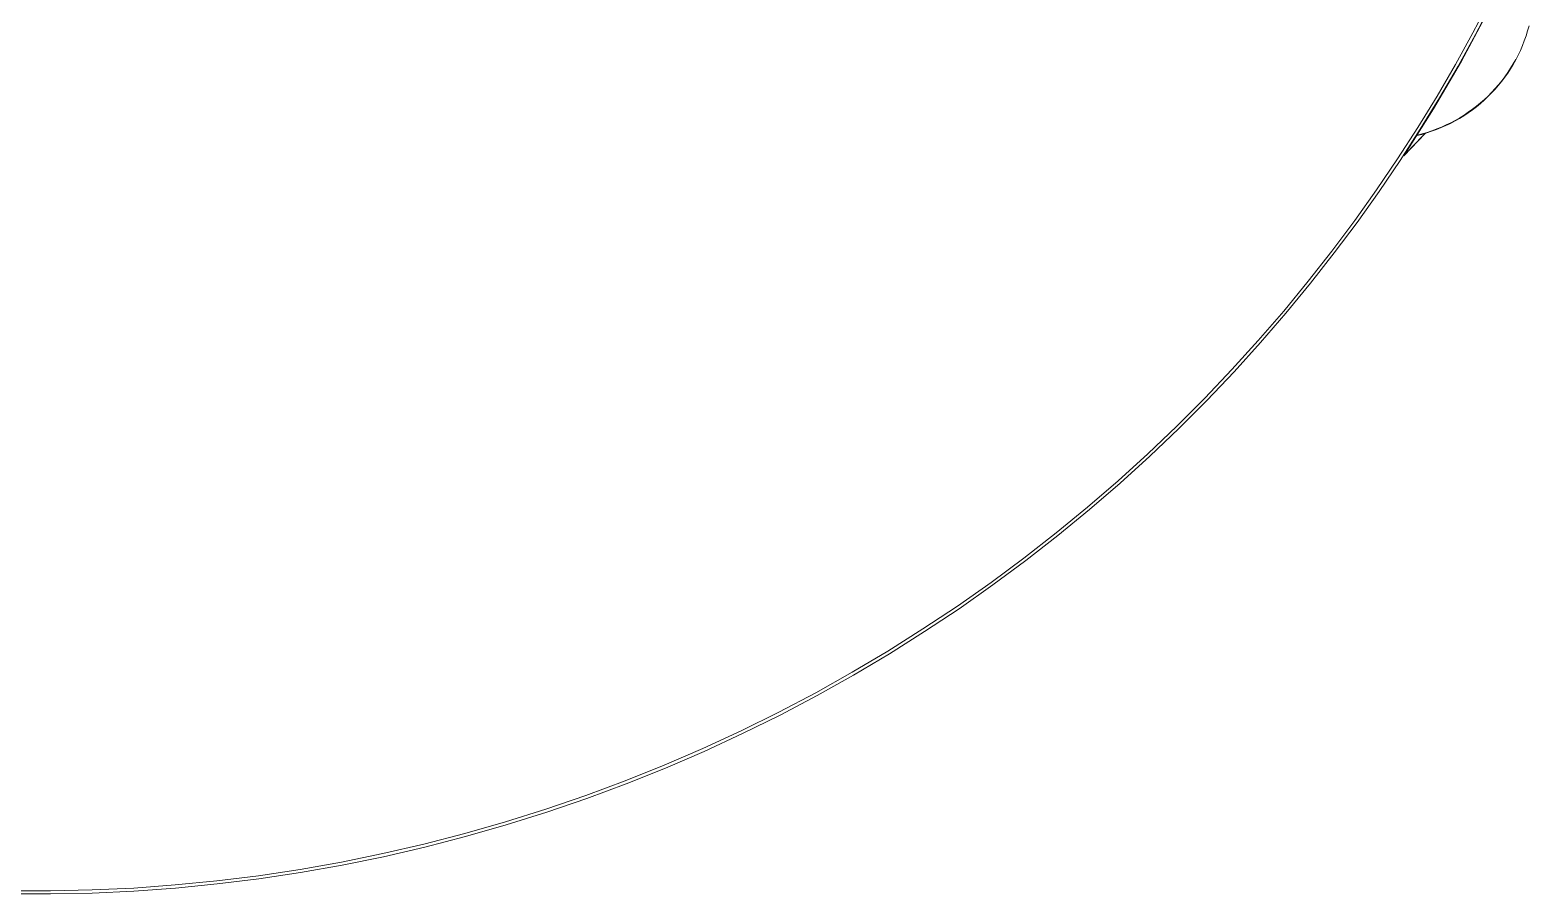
# Model space of a CAD drawing. Header units: millimetres. Extents: x 492 to 7139, y 278 to 5201.
# Drawn here: x 4811 to 5315, y 374 to 664 of the extents above; entities that cross this region are included whole.
import ezdxf

# ---------------------------------------------------------------- set-up
doc = ezdxf.new("R2010")
doc.units = ezdxf.units.MM
doc.layers.add('ZANO_R', color=7, linetype='Continuous', lineweight=0)

msp = doc.modelspace()

# ---------------------------------------------------------------- linework, layer by layer
at = {"layer": 'ZANO_R'}
for p, q in [((5302.19, 673.95), (5296.54, 663.17)), ((5297.42, 662.65), (5303.08, 673.45)), ((5301.49, 670.04), (5292.65, 653.66)), ((5296.54, 663.17), (5290.65, 652.52)), ((5291.52, 651.98), (5297.42, 662.65)), ((5313.83, 660.51), (5314.41, 662.18)), ((5314.41, 662.18), (5314.94, 663.86)), ((5314.94, 663.86), (5315.41, 665.56)), ((5311.73, 655.65), (5312.49, 657.24)), ((5312.49, 657.24), (5313.18, 658.87)), ((5313.18, 658.87), (5313.83, 660.51)), ((5292.65, 653.66), (5283.25, 637.59)), ((5290.65, 652.52), (5284.46, 641.91)), ((5285.32, 641.34), (5291.52, 651.98)), ((5309.19, 651.26), (5308.24, 649.82)), ((5309.18, 651.1), (5308.24, 649.65)), ((5310.07, 652.57), (5309.18, 651.1)), ((5310.08, 652.74), (5309.19, 651.26)), ((5310.92, 654.08), (5310.07, 652.57)), ((5310.92, 654.24), (5310.08, 652.74)), ((5310.92, 654.08), (5311.73, 655.65)), ((5305.14, 645.7), (5304.01, 644.4)), ((5306.2, 646.86), (5305.12, 645.52)), ((5306.22, 647.04), (5305.14, 645.7)), ((5307.24, 648.24), (5306.2, 646.86)), ((5307.25, 648.41), (5306.22, 647.04)), ((5308.24, 649.65), (5307.24, 648.24)), ((5308.24, 649.82), (5307.25, 648.41)), ((5284.46, 641.91), (5277.98, 631.34)), ((5278.83, 630.76), (5285.32, 641.34)), ((5300.38, 640.74), (5299.08, 639.6)), ((5301.6, 641.73), (5300.34, 640.55)), ((5301.63, 641.92), (5300.38, 640.74)), ((5302.81, 642.95), (5301.6, 641.73)), ((5302.84, 643.14), (5301.63, 641.92)), ((5303.99, 644.22), (5302.81, 642.95)), ((5304.01, 644.4), (5302.84, 643.14)), ((5305.12, 645.52), (5303.99, 644.22)), ((5283.25, 637.59), (5273.31, 621.85)), ((5294.94, 636.26), (5293.5, 635.31)), ((5294.99, 636.46), (5293.56, 635.5)), ((5296.34, 637.26), (5294.94, 636.26)), ((5296.39, 637.46), (5294.99, 636.46)), ((5297.71, 638.31), (5296.34, 637.26)), ((5297.76, 638.51), (5296.39, 637.46)), ((5299.04, 639.41), (5297.71, 638.31)), ((5299.08, 639.6), (5297.76, 638.51)), ((5300.34, 640.55), (5299.04, 639.41)), ((5277.98, 631.34), (5271.21, 620.84)), ((5272.05, 620.24), (5278.83, 630.76)), ((5284.27, 630.65), (5282.65, 630.06)), ((5284.36, 630.84), (5282.75, 630.25)), ((5285.87, 631.29), (5284.27, 630.65)), ((5285.96, 631.49), (5284.36, 630.84)), ((5287.45, 631.99), (5285.87, 631.29)), ((5287.53, 632.19), (5285.96, 631.49)), ((5289, 632.74), (5287.45, 631.99)), ((5289.08, 632.94), (5287.53, 632.19)), ((5290.53, 633.55), (5289, 632.74)), ((5290.6, 633.74), (5289.08, 632.94)), ((5292.03, 634.4), (5290.53, 633.55)), ((5292.09, 634.6), (5290.6, 633.74)), ((5293.5, 635.31), (5292.03, 634.4)), ((5293.56, 635.5), (5292.09, 634.6)), ((5280.44, 629.35), (5273.31, 621.85)), ((5274.23, 622.8), (5279.6, 628.45)), ((5279.35, 629.04), (5277.68, 628.62)), ((5279.46, 629.23), (5277.79, 628.8)), ((5281.01, 629.52), (5279.35, 629.04)), ((5281.11, 629.71), (5279.46, 629.23)), ((5279.88, 628.76), (5280.44, 629.35)), ((5282.65, 630.06), (5281.01, 629.52)), ((5282.75, 630.25), (5281.11, 629.71)), ((5271.21, 620.84), (5264.14, 610.41)), ((5273.31, 621.85), (5274.18, 622.75)), ((5264.96, 609.79), (5272.05, 620.24)), ((5264.14, 610.41), (5256.77, 600.06)), ((5257.58, 599.42), (5264.96, 609.79)), ((5256.77, 600.06), (5249.1, 589.8)), ((5249.9, 589.15), (5257.58, 599.42)), ((5249.1, 589.8), (5241.14, 579.66)), ((5241.92, 578.98), (5249.9, 589.15)), ((5241.14, 579.66), (5232.87, 569.62)), ((5233.64, 568.93), (5241.92, 578.98)), ((5232.87, 569.62), (5224.31, 559.72)), ((5225.06, 559.01), (5233.64, 568.93)), ((5224.31, 559.72), (5215.46, 549.96)), ((5216.19, 549.23), (5225.06, 559.01)), ((5215.46, 549.96), (5206.31, 540.35)), ((5207.02, 539.6), (5216.19, 549.23)), ((5206.31, 540.35), (5196.87, 530.91)), ((5197.57, 530.14), (5207.02, 539.6)), ((5196.87, 530.91), (5187.14, 521.64)), ((5187.82, 520.86), (5197.57, 530.14)), ((5187.14, 521.64), (5177.14, 512.56)), ((5177.8, 511.76), (5187.82, 520.86)), ((5177.14, 512.56), (5166.85, 503.69)), ((5167.5, 502.87), (5177.8, 511.76)), ((5166.85, 503.69), (5156.3, 495.03)), ((5156.92, 494.19), (5167.5, 502.87)), ((5156.3, 495.03), (5145.47, 486.59)), ((5146.08, 485.74), (5156.92, 494.19)), ((5145.47, 486.59), (5134.4, 478.39)), ((5134.98, 477.53), (5146.08, 485.74)), ((5134.4, 478.39), (5123.06, 470.44)), ((5123.63, 469.56), (5134.98, 477.53)), ((5123.06, 470.44), (5111.49, 462.74)), ((5112.03, 461.85), (5123.63, 469.56)), ((5111.49, 462.74), (5099.68, 455.32)), ((5100.2, 454.41), (5112.03, 461.85)), ((5099.68, 455.32), (5087.65, 448.17)), ((5088.15, 447.25), (5100.2, 454.41)), ((5087.65, 448.17), (5075.4, 441.31)), ((5075.88, 440.38), (5088.15, 447.25)), ((5075.4, 441.31), (5062.95, 434.75)), ((5063.4, 433.81), (5075.88, 440.38)), ((5062.95, 434.75), (5050.3, 428.5)), ((5050.73, 427.55), (5063.4, 433.81)), ((5050.3, 428.5), (5037.47, 422.56)), ((5037.88, 421.6), (5050.73, 427.55)), ((5037.47, 422.56), (5024.47, 416.95)), ((5024.86, 415.97), (5037.88, 421.6)), ((5024.47, 416.95), (5011.31, 411.66)), ((5011.67, 410.68), (5024.86, 415.97)), ((5011.31, 411.66), (4998.01, 406.71)), ((4998.34, 405.72), (5011.67, 410.68)), ((4998.01, 406.71), (4984.57, 402.11)), ((4984.88, 401.1), (4998.34, 405.72)), ((4984.57, 402.11), (4971.01, 397.85)), ((4971.3, 396.84), (4984.88, 401.1)), ((4957.35, 393.94), (4943.6, 390.39)), ((4971.01, 397.85), (4957.35, 393.94)), ((4957.61, 392.92), (4971.3, 396.84)), ((4943.6, 390.39), (4929.76, 387.2)), ((4929.98, 386.17), (4943.84, 389.37)), ((4943.84, 389.37), (4957.61, 392.92)), ((4915.87, 384.36), (4901.92, 381.89)), ((4902.08, 380.86), (4916.06, 383.33)), ((4929.76, 387.2), (4915.87, 384.36)), ((4916.06, 383.33), (4929.98, 386.17)), ((4887.94, 379.79), (4873.94, 378.05)), ((4874.05, 377), (4888.08, 378.75)), ((4901.92, 381.89), (4887.94, 379.79)), ((4888.08, 378.75), (4902.08, 380.86)), ((4804.06, 373.69), (4817.99, 373.64)), ((4817.98, 374.69), (4804.08, 374.74)), ((4831.93, 374.99), (4817.98, 374.69)), ((4817.99, 373.64), (4831.97, 373.94)), ((4845.92, 375.65), (4831.93, 374.99)), ((4831.97, 373.94), (4845.98, 374.6)), ((4859.92, 376.67), (4845.92, 375.65)), ((4845.98, 374.6), (4860.01, 375.62)), ((4873.94, 378.05), (4859.92, 376.67)), ((4860.01, 375.62), (4874.05, 377))]:
    msp.add_line(p, q, dxfattribs=at)

doc.saveas('drawing.dxf')
